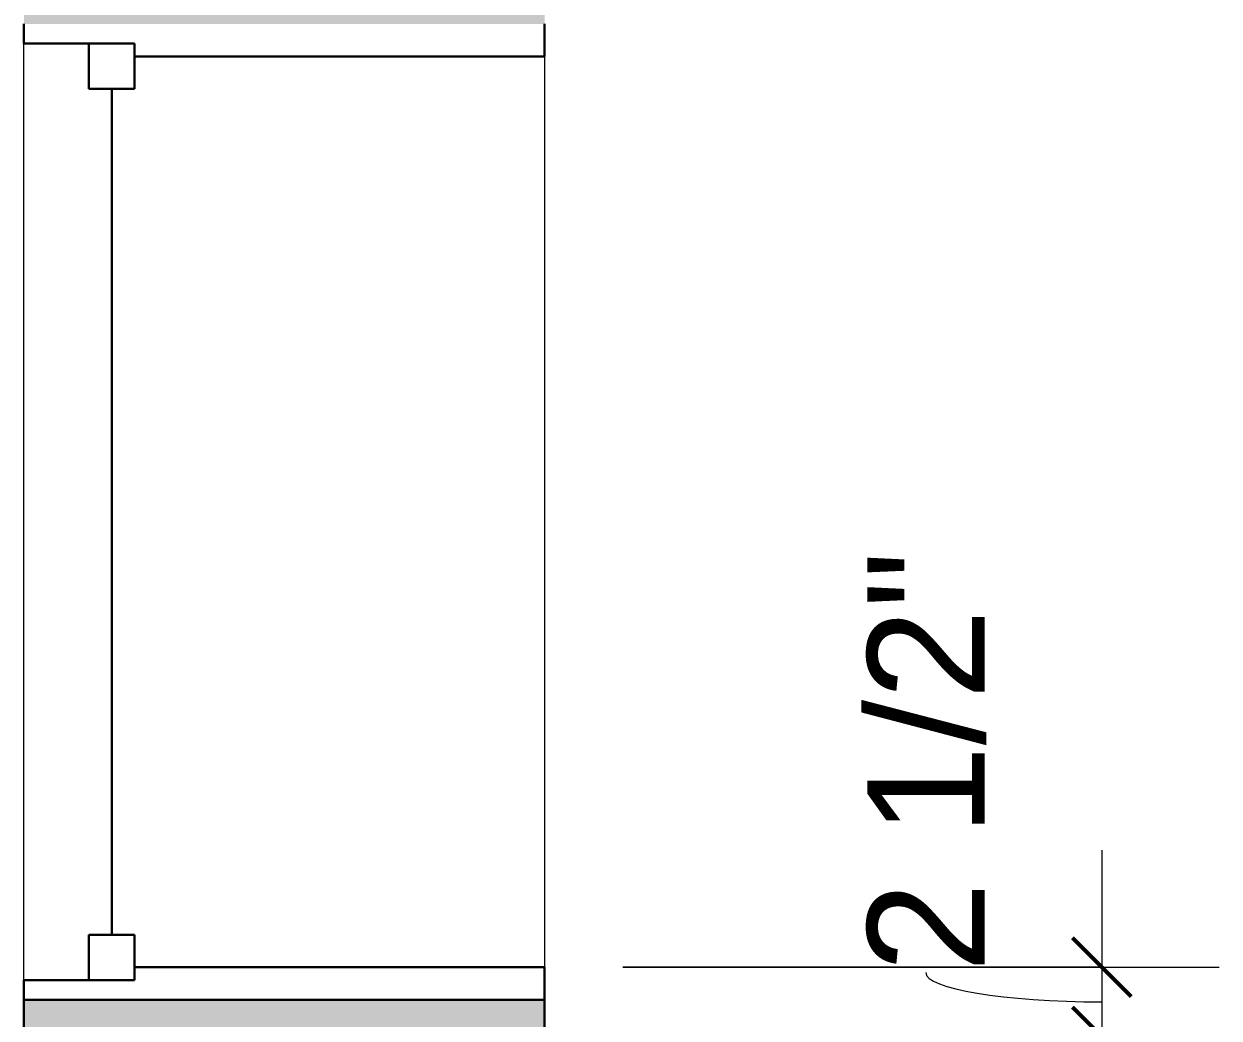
# Model space of a CAD drawing. Header units: inches. Extents: x -1176 to 1474, y -2632 to 978.
# Drawn here: x -1035.06 to -989.15, y 603.67 to 641.87 of the extents above; entities that cross this region are included whole.
import ezdxf

# ---------------------------------------------------------------- set-up
doc = ezdxf.new("R2010")
doc.units = ezdxf.units.IN
doc.header["$MEASUREMENT"] = 0
for name, color, linetype, lineweight in [('A-ANNO-DIMS', 211, 'Continuous', 9), ('A-ANNO-DIMS-48', 211, 'Continuous', 9), ('A-GLAZ', 151, 'Continuous', 18), ('A-WALL', 113, 'Continuous', 18), ('A-WALL-PATT', 111, 'Continuous', 18)]:
    doc.layers.add(name, color=color, linetype=linetype, lineweight=lineweight)
doc.styles.add('Swis721 Lt BT', font='swissl.ttf', dxfattribs={"height": 4.5})
doc.dimstyles.new('OTJ_-_3_32__Linear__1_2__Tolerance_2', dxfattribs={"dimscale": 12, "dimtxt": 4.748918, "dimasz": 0.1875, "dimexe": 0.375, "dimexo": 0.25, "dimgap": 0.25, "dimtad": 1, "dimdec": 1, "dimrnd": 0.5, "dimzin": 3, "dimdsep": 46, "dimlunit": 4, "dimtxsty": 'Swis721 Lt BT', "dimblk1": 'OBLIQUE', "dimblk2": 'OBLIQUE', "dimsah": 1, "dimcen": 0.09, "dimdle": 0.375, "dimazin": 0, "dimtfac": 1, "dimtdec": 4, "dimtix": 1, "dimtmove": 1, "dimatfit": 3, "dimfxl": 1, "dimtvp": 1, "dimfrac": 2, "dimtolj": 1, "dimtzin": 0, "dimarcsym": 2})

# ---------------------------------------------------------------- blocks, each defined once
blk = doc.blocks.new('Double Hung - side window 4_ X 4_6_-6972803-3rd Floor Construction')
at = {"layer": 'A-GLAZ', "color": 8, "lineweight": 30}
for p, q in [((-18.75, 10), (-18, 10)), ((-18, 5.75), (-18, 10)), ((18, 5.75), (18, 10)), ((18.75, 10), (18, 10)), ((-18, 7.5), (-18, 5.75)), ((-18, 7.5), (-16.25, 7.5)), ((-16.25, 7.5), (-16.25, 5.75)), ((16.25, 7.5), (16.25, 5.75)), ((18, 7.5), (16.25, 7.5)), ((18, 7.5), (18, 5.75)), ((-16.25, 6.625), (16.25, 6.625)), ((-18, 5.75), (-16.25, 5.75)), ((-18, 5.75), (-17.5, 5.75)), ((-17.5, -10), (-17.5, 5.75)), ((18, 5.75), (16.25, 5.75)), ((17.5, 5.75), (18, 5.75)), ((17.5, 5.75), (17.5, -10)), ((-17.5, -10), (-18.75, -10)), ((17.5, -10), (18.75, -10))]:
    blk.add_line(p, q, dxfattribs=at)
blk = doc.blocks.new('DIMBLOCK44-3rd Floor Construction')
at = {"layer": 'A-ANNO-DIMS-48'}
for p, q in [((-993.654, 610.124), (-993.654, 598.467)), ((-1012.062, 605.624), (-989.154, 605.624)), ((-993.654, 605.624), (-1012.062, 605.624)), ((-1001.062, 602.967), (-989.154, 602.967)), ((-993.654, 602.967), (-1001.062, 602.967))]:
    blk.add_line(p, q, dxfattribs=at)
at = {"layer": 'A-ANNO-DIMS-48', "lineweight": 50}
for p, q in [((-993.654, 605.624), (-994.779, 606.749)), ((-993.654, 605.624), (-992.529, 604.499)), ((-993.654, 602.967), (-994.779, 604.092)), ((-993.654, 602.967), (-992.529, 601.842))]:
    blk.add_line(p, q, dxfattribs=at)
at = {"layer": 'A-ANNO-DIMS-48'}
blk.add_ellipse((-993.654, 605.418), major_axis=(6.769, 0), ratio=0.165914, start_param=3.141593, end_param=4.712389, dxfattribs=at)
at = {"layer": 'A-ANNO-DIMS-48', "color": 0, "insert": (-1002.661, 605.418), "char_height": 4.5, "width": 18.09112, "attachment_point": 1, "rotation": 90, "line_spacing_factor": 1.005062, "style": 'Swis721 Lt BT'}
blk.add_mtext('2 1/2"', dxfattribs=at)
blk = doc.blocks.new('_Oblique')
at = {"color": 0, "linetype": 'ByBlock', "lineweight": -2}
blk.add_line((-0.5, -0.5), (0.5, 0.5), dxfattribs=at)

msp = doc.modelspace()

# ---------------------------------------------------------------- hatches: boundary and pattern name
at = {"layer": 'A-WALL-PATT', "lineweight": 9}
h = msp.add_hatch(color=7, dxfattribs=at)
h.paths.add_polyline_path([(-1022.955, 16.255), (-1015.062, 16.255), (-1015.062, 96.005), (-1035.062, 96.005), (-1035.062, 16.255)], flags=0)
h.paths.add_polyline_path([(-1015.062, 133.505), (-1015.062, 216.005), (-1035.062, 216.005), (-1035.062, 133.505)], flags=0)
h.paths.add_polyline_path([(-1015.062, 253.505), (-1015.062, 342.005), (-1035.062, 342.005), (-1035.062, 253.505), (-1022.955, 253.505)], flags=0)
h.paths.add_polyline_path([(-1015.062, 379.505), (-1015.062, 468.124), (-1035.062, 468.124), (-1035.062, 379.505)], flags=0)
h.paths.add_polyline_path([(-1015.062, 505.624), (-1015.062, 604.374), (-1035.062, 604.374), (-1035.062, 505.624)], flags=0)
h.paths.add_polyline_path([(-1035.062, 641.874), (-1015.062, 641.874), (-1015.062, 729.874), (-1035.062, 729.874), (-1035.062, 694.533)], flags=0)
h.paths.add_polyline_path([(-1035.062, 767.374), (-1015.062, 767.374), (-1015.062, 789.874), (-1035.062, 789.874), (-1035.062, 786.652)], flags=0)

# ---------------------------------------------------------------- linework, layer by layer
at = {"layer": 'A-WALL', "lineweight": 9}
for p, q in [((-1035.062, 604.374), (-1035.062, 641.874)), ((-1015.062, 641.874), (-1015.062, 604.374))]:
    msp.add_line(p, q, dxfattribs=at)
at = {"layer": 'A-WALL', "color": 8, "lineweight": 30}
for p, q in [((-1035.062, 604.374), (-1035.062, 584.568)), ((-1015.062, 604.374), (-1035.062, 604.374)), ((-1015.062, 505.624), (-1015.062, 604.374))]:
    msp.add_line(p, q, dxfattribs=at)

# ---------------------------------------------------------------- block references
at = {"layer": 'A-GLAZ', "rotation": 89.99999999999991}
msp.add_blockref('Double Hung - side window 4_ X 4_6_-6972803-3rd Floor Construction', (-1025.062, 623.124), dxfattribs=at)

# ---------------------------------------------------------------- dimensions: what is measured, and where the dimension line sits
at = {"layer": 'A-ANNO-DIMS'}
dim = msp.add_linear_dim(base=(-993.654, 602.967), p1=(-1015.062, 605.624), p2=(-1004.062, 602.967), angle=90, dimstyle='OTJ_-_3_32__Linear__1_2__Tolerance_2', override={"dimpost": '<>', "dimfxl": 11.316396}, dxfattribs=at)
dim.commit()
dim.dimension.update_dxf_attribs({"geometry": 'DIMBLOCK44-3rd Floor Construction', "text_midpoint": (-999.661, 614.464), "dimtype": 160, "text_rotation": 90})

doc.saveas('drawing.dxf')
